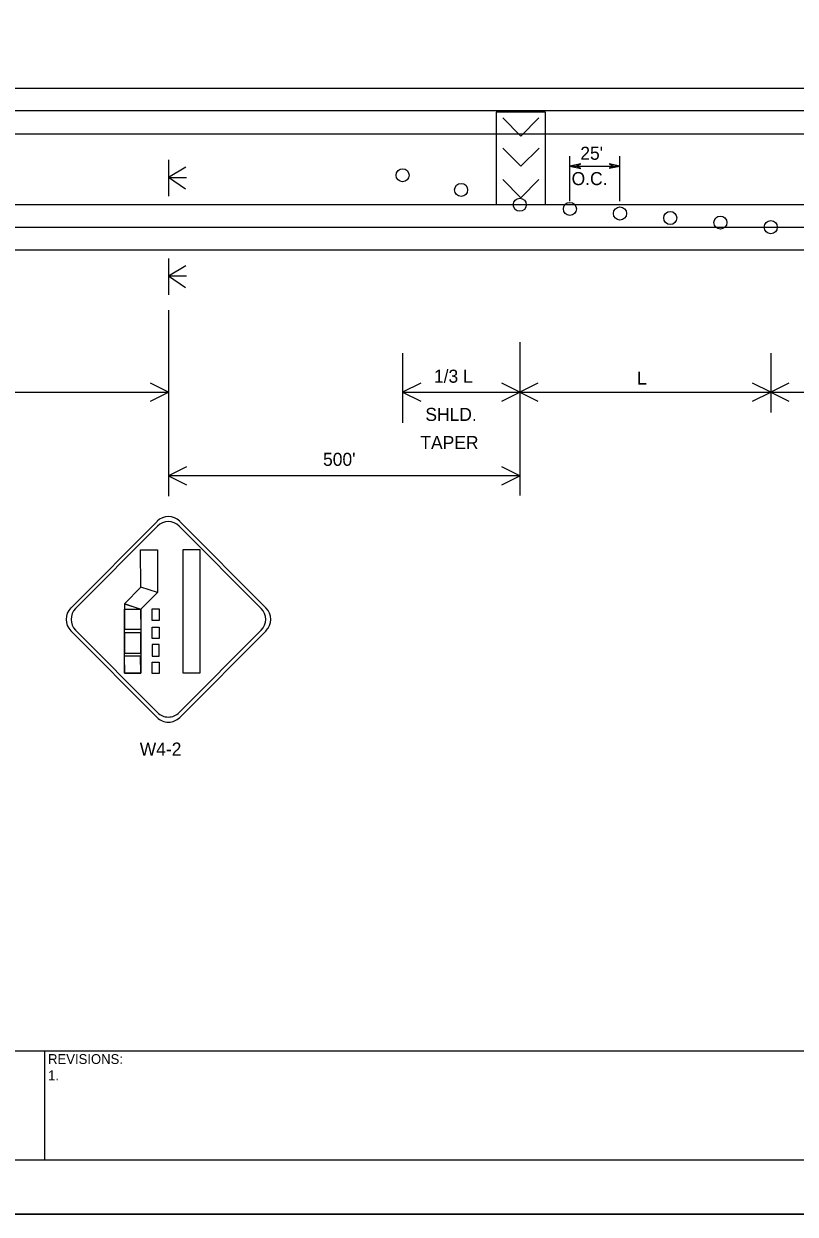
# Model space of a CAD drawing. Extents: x 0 to 34, y 0 to 22.
# Drawn here: x 11.21 to 18.31, y 0 to 10.94 of the extents above; entities that cross this region are included whole.
import ezdxf

# ---------------------------------------------------------------- set-up
doc = ezdxf.new("R2010")
doc.units = 0
for name, color, linetype in [('Level 1', 7, 'Continuous'), ('Level 32', 7, 'Continuous'), ('PlotBorder', 7, 'Continuous'), ('SHADE-GENERIC', 7, 'Continuous'), ('SHT-BNDRY', 7, 'Continuous'), ('SHT-FENCE', 7, 'Continuous'), ('Title_Box', 7, 'Continuous')]:
    doc.layers.add(name, color=color, linetype=linetype)

msp = doc.modelspace()

# ---------------------------------------------------------------- linework, layer by layer
at = {"layer": 'Level 1'}
for p, q in [((1.928, 10.349), (31.479, 10.349)), ((1.928, 10.145), (31.479, 10.145)), ((15.56, 10.131), (15.56, 9.282)), ((16.014, 10.131), (15.56, 10.131)), ((15.619, 10.077), (15.786, 9.91)), ((15.786, 9.91), (15.952, 10.077)), ((16.014, 9.282), (16.014, 10.131)), ((1.928, 9.932), (31.479, 9.932)), ((15.621, 9.8), (15.787, 9.633)), ((15.787, 9.633), (15.954, 9.8)), ((12.545, 9.691), (12.545, 9.524)), ((16.237, 9.313), (16.237, 9.726)), ((16.337, 9.654), (16.237, 9.634)), ((16.237, 9.634), (16.698, 9.634)), ((16.237, 9.634), (16.337, 9.613)), ((16.296, 9.634), (16.337, 9.654)), ((16.337, 9.613), (16.296, 9.634)), ((16.698, 9.634), (16.598, 9.655)), ((16.598, 9.655), (16.639, 9.634)), ((16.639, 9.634), (16.598, 9.614)), ((16.598, 9.614), (16.698, 9.634)), ((16.698, 9.313), (16.698, 9.726)), ((12.545, 9.532), (12.705, 9.627)), ((12.545, 9.532), (12.703, 9.424)), ((12.545, 9.53), (12.711, 9.53)), ((12.545, 9.524), (12.545, 9.357)), ((15.621, 9.51), (15.787, 9.343)), ((15.787, 9.343), (15.953, 9.51)), ((12.545, 9.357), (12.545, 9.357)), ((1.928, 9.282), (31.479, 9.282)), ((15.56, 9.282), (16.014, 9.282)), ((1.928, 9.073), (31.479, 9.073)), ((1.928, 8.865), (31.479, 8.865)), ((12.545, 8.785), (12.545, 8.619)), ((12.545, 8.626), (12.705, 8.721)), ((12.545, 8.626), (12.703, 8.519)), ((12.545, 8.624), (12.711, 8.624)), ((12.545, 8.619), (12.545, 8.452)), ((12.545, 8.452), (12.545, 8.452)), ((12.545, 8.309), (12.545, 6.601)), ((15.776, 8.017), (15.776, 6.605)), ((14.699, 7.916), (14.699, 7.274)), ((18.085, 7.916), (18.085, 7.37)), ((6.083, 7.555), (12.545, 7.555)), ((14.699, 7.555), (19.858, 7.555)), ((12.44, 6.369), (11.646, 5.572)), ((13.443, 5.572), (12.649, 6.369)), ((12.445, 6.324), (11.691, 5.567)), ((13.398, 5.567), (12.644, 6.324)), ((11.646, 5.363), (12.44, 4.566)), ((11.691, 5.368), (12.445, 4.611)), ((12.644, 4.611), (13.398, 5.368)), ((12.649, 4.566), (13.443, 5.363))]:
    msp.add_line(p, q, dxfattribs=at)
for points in [[(12.379, 7.472), (12.545, 7.555), (12.379, 7.638)], [(14.865, 7.638), (14.699, 7.555), (14.865, 7.472)], [(15.61, 7.472), (15.776, 7.555), (15.61, 7.638)], [(15.942, 7.638), (15.776, 7.555), (15.942, 7.472)], [(17.918, 7.472), (18.085, 7.555), (17.918, 7.638)], [(18.251, 7.638), (18.085, 7.555), (18.251, 7.472)], [(12.711, 6.87), (12.545, 6.786), (12.711, 6.703)], [(15.61, 6.703), (15.776, 6.786), (15.61, 6.87)]]:
    msp.add_lwpolyline(points, dxfattribs=at)
for centre, major_axis, start_param, end_param in [((12.545, 6.265), (0, 0.148), 5.497787, 7.068583), ((12.544, 6.225), (0, 0.141), 5.497787, 7.068583), ((11.751, 5.468), (0, -0.148), 3.926991, 5.497787), ((11.79, 5.468), (0, -0.141), 3.926991, 5.497787), ((13.299, 5.468), (0, 0.141), 3.926991, 5.497787), ((13.338, 5.468), (0, 0.148), 3.926991, 5.497787), ((12.544, 4.711), (0, 0.141), 2.356194, 3.926991), ((12.545, 4.671), (0, 0.148), 2.356194, 3.926991)]:
    msp.add_ellipse(centre, major_axis=major_axis, ratio=0.996122, start_param=start_param, end_param=end_param, dxfattribs=at)
at = {"layer": 'Level 32'}
msp.add_line((15.776, 6.786), (12.545, 6.786), dxfattribs=at)
at = {"layer": 'PlotBorder'}
msp.add_lwpolyline([(0, 0.001), (34, 0.001), (34, 22.001), (0, 22.001)], close=True, dxfattribs=at)
at = {"layer": 'SHADE-GENERIC'}
for points in [[(12.289, 6.108), (12.443, 6.108), (12.444, 5.715), (12.29, 5.764)], [(12.682, 6.109), (12.833, 6.109), (12.833, 4.973), (12.682, 4.973)], [(12.444, 5.715), (12.29, 5.764), (12.14, 5.61), (12.291, 5.561)], [(12.291, 5.56), (12.14, 5.61), (12.14, 5.379), (12.293, 5.379)], [(12.291, 4.973), (12.142, 4.973), (12.142, 5.561), (12.291, 5.561)], [(12.395, 5.565), (12.461, 5.565), (12.461, 5.459), (12.395, 5.459)], [(12.395, 5.397), (12.461, 5.397), (12.461, 5.291), (12.395, 5.291)], [(12.29, 5.344), (12.14, 5.344), (12.14, 5.157), (12.292, 5.157)], [(12.461, 5.237), (12.395, 5.237), (12.395, 5.13), (12.461, 5.13)], [(12.289, 5.131), (12.139, 5.131), (12.14, 4.973), (12.291, 4.973)], [(12.395, 5.076), (12.461, 5.076), (12.461, 4.97), (12.395, 4.97)]]:
    msp.add_lwpolyline(points, close=True, dxfattribs=at)
for centre in [(14.699, 9.55), (15.237, 9.415), (15.776, 9.279), (16.237, 9.24), (16.698, 9.198), (17.16, 9.157), (17.621, 9.115), (18.085, 9.073)]:
    msp.add_ellipse(centre, major_axis=(0, 0.0602), ratio=0.996122, dxfattribs=at)
at = {"layer": 'SHT-BNDRY'}
msp.add_line((11.408, 0.501), (11.408, 1.502), dxfattribs=at)
msp.add_lwpolyline([(1.25, 0.501), (33.5, 0.501), (33.5, 21.501), (1.25, 21.501)], close=True, dxfattribs=at)
msp.add_lwpolyline([(1.25, 1.502), (33.5, 1.502)], dxfattribs=at)
at = {"layer": 'SHT-FENCE'}
msp.add_lwpolyline([(0, 22.001), (34, 22.001), (34, 0.001), (0, 0.001)], close=True, dxfattribs=at)

# ---------------------------------------------------------------- texts
at = {"layer": 'Level 1'}
for s, p in [("25'", (16.333, 9.692)), ('O.C.', (16.253, 9.459)), ('1/3 L', (14.987, 7.643)), ('L', (16.855, 7.626)), ('SHLD.', (14.908, 7.292)), ('TAPER', (14.862, 7.033)), ("500'", (13.967, 6.879)), ('W4-2', (12.281, 4.216))]:
    msp.add_text(s, height=0.12, dxfattribs=at).set_placement(p)
at = {"layer": 'Title_Box'}
for s, p in [('REVISIONS:', (11.438, 1.382)), ('1.', (11.438, 1.232))]:
    msp.add_text(s, height=0.09, dxfattribs=at).set_placement(p)

doc.saveas('drawing.dxf')
